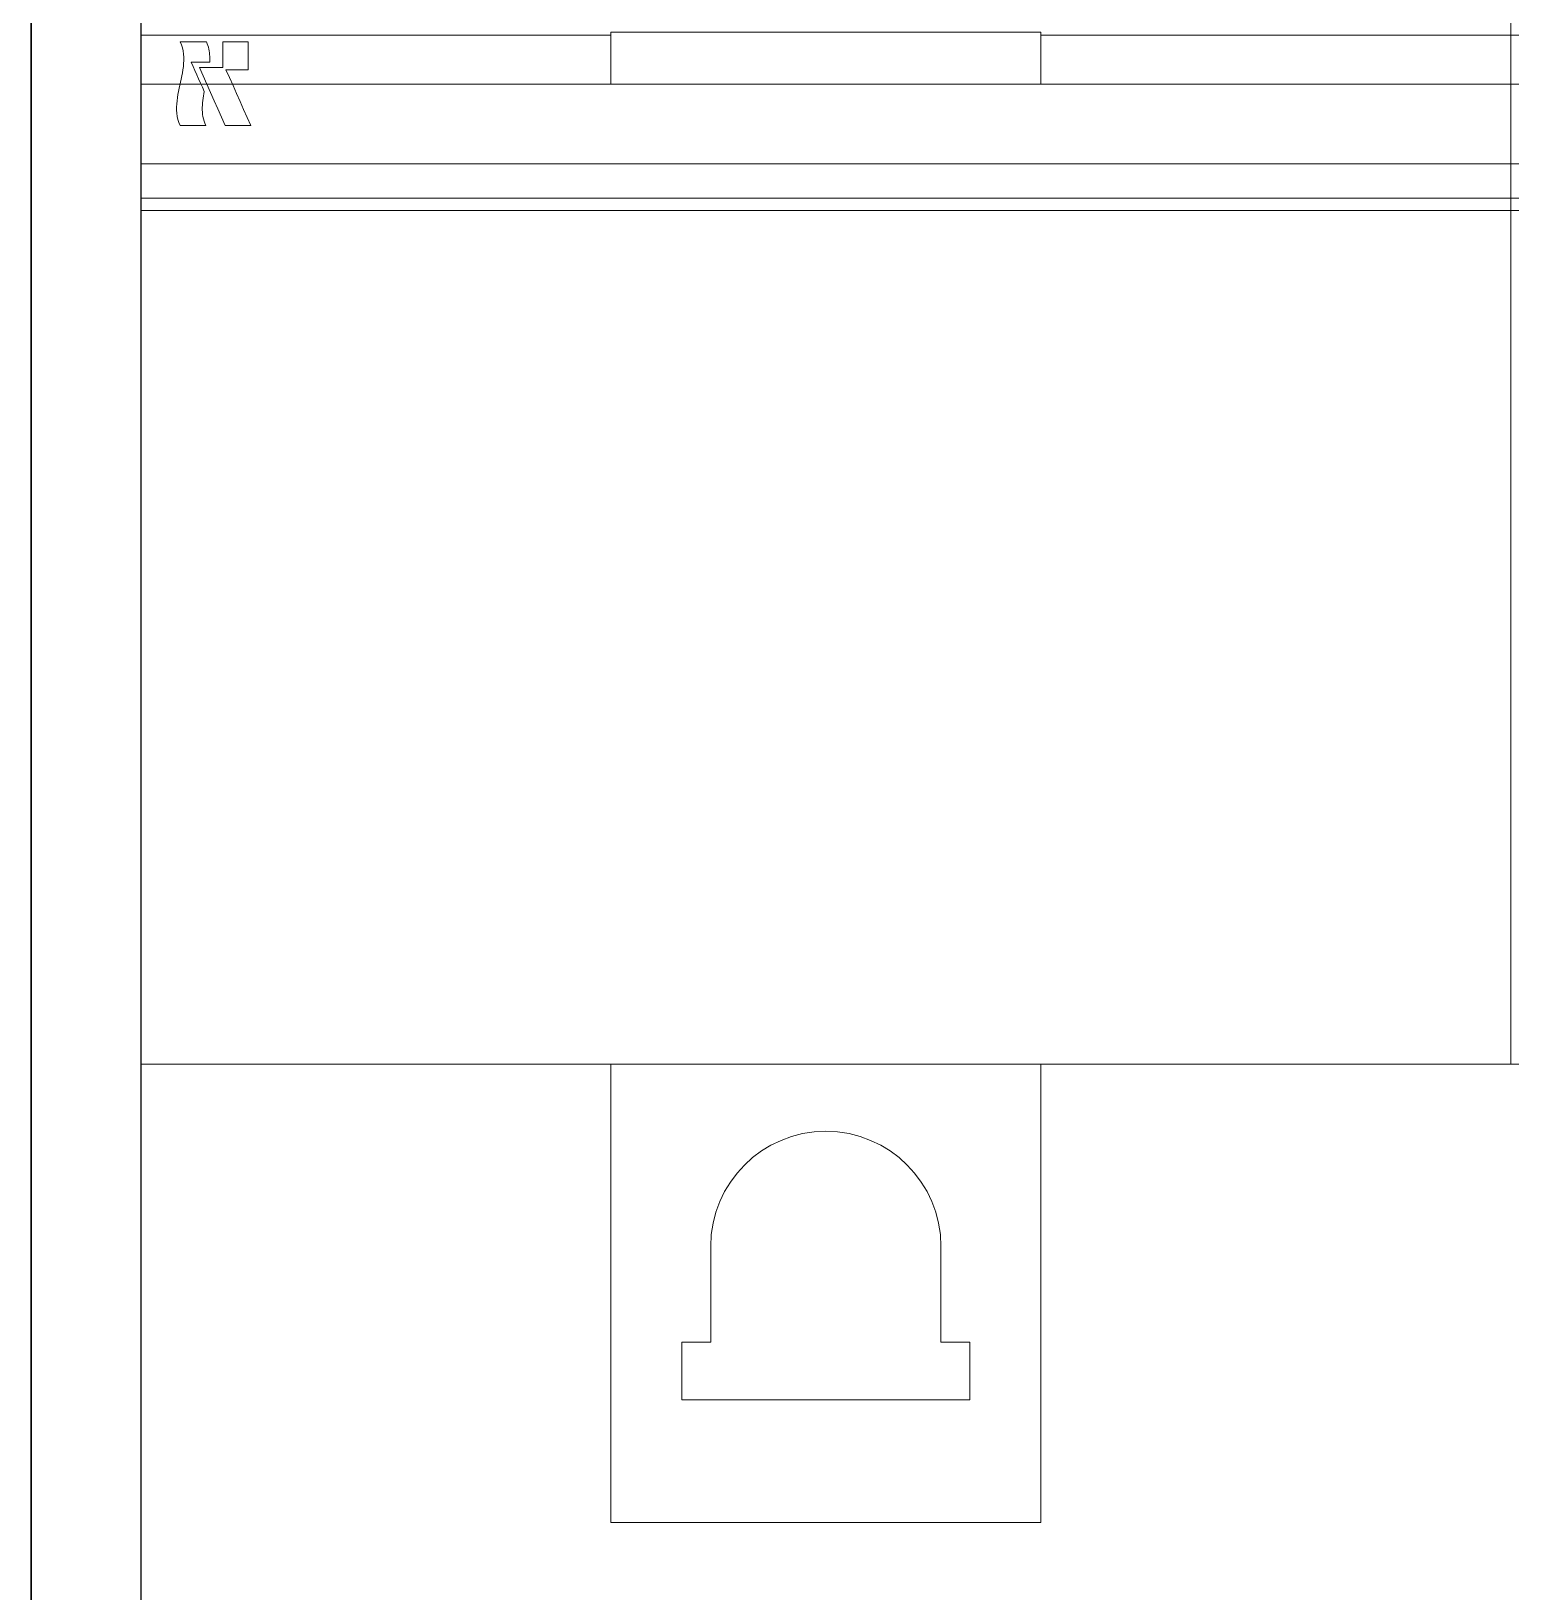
# Model space of a CAD drawing. Header units: millimetres. Extents: x 37984 to 70752, y 14140 to 37584.
# Drawn here: x 45882.48 to 45921.04, y 32565.9 to 32606.58 of the extents above; entities that cross this region are included whole.
import ezdxf

# ---------------------------------------------------------------- set-up
doc = ezdxf.new("R2010")
doc.units = ezdxf.units.MM
doc.set_wipeout_variables(frame=1)
doc.layers.add('! NO PLOT !', color=7, linetype='Continuous', true_color=0xff75dd, plot=False)
doc.layers.add('000-PI-Oprema', color=30, linetype='Continuous', lineweight=5)
doc.layers.add('002-PI-Kabelska kanalica', color=150, linetype='Continuous')

# ---------------------------------------------------------------- blocks, each defined once
blk = doc.blocks.new('F60-47290126')
at = {"layer": '000-PI-Oprema'}
for p, q in [((46629.981, 36073.604), (46629.981, 36071.104)), ((46629.981, 36073.604), (46629.981, 36073.604)), ((46635.981, 36071.104), (46635.981, 36073.604)), ((46635.981, 36073.604), (46635.981, 36073.604)), ((46629.231, 36071.104), (46629.231, 36069.604)), ((46629.981, 36071.104), (46629.231, 36071.104)), ((46629.231, 36071.104), (46629.231, 36071.104)), ((46629.981, 36071.104), (46629.981, 36071.104)), ((46636.731, 36071.104), (46635.981, 36071.104)), ((46635.981, 36071.104), (46635.981, 36071.104)), ((46636.731, 36069.604), (46636.731, 36071.104)), ((46636.731, 36071.104), (46636.731, 36071.104)), ((46629.231, 36069.604), (46636.731, 36069.604)), ((46629.231, 36069.604), (46629.231, 36069.604)), ((46636.731, 36069.604), (46636.731, 36069.604)), ((46627.381, 36066.404), (46638.581, 36066.404)), ((46627.381, 36066.404), (46627.381, 36066.404)), ((46638.581, 36066.404), (46638.581, 36066.404))]:
    blk.add_line(p, q, dxfattribs=at)
blk.add_arc((46632.981, 36073.604), 3, 0, 180, dxfattribs=at)
blk.add_wipeout([(46615.131, 36167.854), (46650.831, 36167.854), (46650.831, 36078.354), (46615.131, 36078.354)]).dxf.layer = '000-PI-Oprema'
for p, q in [((46615.131, 36101.825), (46615.131, 36144.384)), ((46650.831, 36101.825), (46650.831, 36144.384)), ((46615.131, 36105.178), (46627.381, 36105.178)), ((46616.255, 36105.002), (46616.157, 36105.002)), ((46616.157, 36105.002), (46616.188, 36104.925)), ((46616.157, 36105.002), (46616.157, 36105.002)), ((46616.352, 36105.002), (46616.255, 36105.002)), ((46616.45, 36105.002), (46616.352, 36105.002)), ((46616.547, 36105.002), (46616.45, 36105.002)), ((46616.645, 36105.002), (46616.547, 36105.002)), ((46616.743, 36105.002), (46616.645, 36105.002)), ((46616.84, 36105.002), (46616.743, 36105.002)), ((46616.859, 36104.956), (46616.84, 36105.002)), ((46616.84, 36105.002), (46616.84, 36105.002)), ((46617.264, 36105.002), (46617.925, 36105.002)), ((46617.264, 36104.906), (46617.264, 36105.002)), ((46617.264, 36105.002), (46617.264, 36105.002)), ((46617.925, 36105.002), (46617.925, 36104.898)), ((46617.925, 36105.002), (46617.925, 36105.002)), ((46638.581, 36105.259), (46627.381, 36105.259)), ((46627.381, 36105.257), (46638.581, 36105.257)), ((46627.381, 36105.178), (46627.381, 36105.257)), ((46627.381, 36103.899), (46627.381, 36105.178)), ((46638.581, 36105.257), (46638.581, 36105.178)), ((46638.581, 36105.178), (46650.831, 36105.178)), ((46638.581, 36103.899), (46638.581, 36105.178)), ((46616.188, 36104.925), (46616.213, 36104.846)), ((46616.213, 36104.846), (46616.231, 36104.766)), ((46616.231, 36104.766), (46616.242, 36104.684)), ((46616.242, 36104.684), (46616.248, 36104.602)), ((46616.248, 36104.602), (46616.248, 36104.521)), ((46616.875, 36104.91), (46616.859, 36104.956)), ((46616.889, 36104.863), (46616.875, 36104.91)), ((46616.9, 36104.816), (46616.889, 36104.863)), ((46616.91, 36104.768), (46616.9, 36104.816)), ((46616.917, 36104.719), (46616.91, 36104.768)), ((46616.923, 36104.67), (46616.917, 36104.719)), ((46616.926, 36104.621), (46616.923, 36104.67)), ((46616.928, 36104.572), (46616.926, 36104.621)), ((46617.264, 36104.81), (46617.264, 36104.906)), ((46617.264, 36104.715), (46617.264, 36104.81)), ((46617.264, 36104.619), (46617.264, 36104.715)), ((46617.264, 36104.523), (46617.264, 36104.619)), ((46617.925, 36104.898), (46617.925, 36104.795)), ((46617.925, 36104.795), (46617.925, 36104.691)), ((46617.925, 36104.691), (46617.925, 36104.588)), ((46617.925, 36104.588), (46617.925, 36104.485)), ((46616.212, 36104.195), (46616.197, 36104.114)), ((46616.226, 36104.276), (46616.212, 36104.195)), ((46616.237, 36104.357), (46616.226, 36104.276)), ((46616.244, 36104.439), (46616.237, 36104.357)), ((46616.248, 36104.521), (46616.244, 36104.439)), ((46616.491, 36104.365), (46616.442, 36104.474)), ((46616.442, 36104.474), (46616.926, 36104.474)), ((46616.442, 36104.474), (46616.442, 36104.474)), ((46616.539, 36104.256), (46616.491, 36104.365)), ((46616.588, 36104.147), (46616.539, 36104.256)), ((46617.264, 36104.332), (46616.658, 36104.332)), ((46616.658, 36104.332), (46616.754, 36104.117)), ((46616.658, 36104.332), (46616.658, 36104.332)), ((46616.926, 36104.474), (46616.928, 36104.523)), ((46616.926, 36104.474), (46616.926, 36104.474)), ((46616.928, 36104.523), (46616.928, 36104.572)), ((46617.264, 36104.428), (46617.264, 36104.523)), ((46617.264, 36104.332), (46617.264, 36104.428)), ((46617.264, 36104.332), (46617.264, 36104.332)), ((46617.44, 36104.07), (46617.347, 36104.278)), ((46617.925, 36104.278), (46617.347, 36104.278)), ((46617.347, 36104.278), (46617.347, 36104.278)), ((46617.925, 36104.485), (46617.925, 36104.381)), ((46617.925, 36104.381), (46617.925, 36104.278)), ((46617.925, 36104.278), (46617.925, 36104.278)), ((46615.131, 36103.899), (46650.831, 36103.899)), ((46616.128, 36103.792), (46616.111, 36103.712)), ((46616.145, 36103.873), (46616.128, 36103.792)), ((46616.163, 36103.953), (46616.145, 36103.873)), ((46616.18, 36104.033), (46616.163, 36103.953)), ((46616.197, 36104.114), (46616.18, 36104.033)), ((46616.636, 36104.038), (46616.588, 36104.147)), ((46616.684, 36103.929), (46616.636, 36104.038)), ((46616.733, 36103.82), (46616.684, 36103.929)), ((46616.781, 36103.711), (46616.733, 36103.82)), ((46616.754, 36104.117), (46616.849, 36103.901)), ((46616.849, 36103.901), (46616.945, 36103.686)), ((46617.532, 36103.863), (46617.44, 36104.07)), ((46617.624, 36103.655), (46617.532, 36103.863)), ((46627.381, 36103.899), (46638.581, 36103.899)), ((46616.064, 36103.387), (46616.06, 36103.305)), ((46616.072, 36103.469), (46616.064, 36103.387)), ((46616.083, 36103.55), (46616.072, 36103.469)), ((46616.096, 36103.631), (46616.083, 36103.55)), ((46616.111, 36103.712), (46616.096, 36103.631)), ((46616.732, 36103.353), (46616.736, 36103.413)), ((46616.736, 36103.413), (46616.742, 36103.473)), ((46616.742, 36103.473), (46616.75, 36103.533)), ((46616.75, 36103.533), (46616.759, 36103.593)), ((46616.759, 36103.593), (46616.77, 36103.652)), ((46616.77, 36103.652), (46616.781, 36103.711)), ((46616.781, 36103.711), (46616.781, 36103.711)), ((46616.945, 36103.686), (46617.041, 36103.47)), ((46617.041, 36103.47), (46617.136, 36103.255)), ((46617.717, 36103.447), (46617.624, 36103.655)), ((46617.809, 36103.24), (46617.717, 36103.447)), ((46616.06, 36103.305), (46616.06, 36103.223)), ((46616.06, 36103.223), (46616.066, 36103.141)), ((46616.066, 36103.141), (46616.077, 36103.06)), ((46616.077, 36103.06), (46616.095, 36102.98)), ((46616.095, 36102.98), (46616.119, 36102.901)), ((46616.731, 36103.293), (46616.732, 36103.353)), ((46616.731, 36103.232), (46616.731, 36103.293)), ((46616.734, 36103.172), (46616.731, 36103.232)), ((46616.74, 36103.113), (46616.734, 36103.172)), ((46616.749, 36103.054), (46616.74, 36103.113)), ((46616.762, 36102.995), (46616.749, 36103.054)), ((46616.777, 36102.937), (46616.762, 36102.995)), ((46617.136, 36103.255), (46617.232, 36103.04)), ((46617.232, 36103.04), (46617.328, 36102.825)), ((46617.901, 36103.032), (46617.809, 36103.24)), ((46617.993, 36102.825), (46617.901, 36103.032)), ((46616.119, 36102.901), (46616.15, 36102.825)), ((46616.15, 36102.825), (46616.245, 36102.825)), ((46616.15, 36102.825), (46616.15, 36102.825)), ((46616.245, 36102.825), (46616.341, 36102.825)), ((46616.341, 36102.825), (46616.437, 36102.825)), ((46616.437, 36102.825), (46616.532, 36102.825)), ((46616.532, 36102.825), (46616.628, 36102.825)), ((46616.628, 36102.825), (46616.723, 36102.825)), ((46616.723, 36102.825), (46616.819, 36102.825)), ((46616.796, 36102.88), (46616.777, 36102.937)), ((46616.819, 36102.825), (46616.796, 36102.88)), ((46616.819, 36102.825), (46616.819, 36102.825)), ((46617.328, 36102.825), (46617.993, 36102.825)), ((46617.328, 36102.825), (46617.328, 36102.825)), ((46617.993, 36102.825), (46617.993, 36102.825)), ((46615.131, 36101.825), (46650.831, 36101.825)), ((46615.131, 36100.931), (46615.131, 36101.825)), ((46650.831, 36100.931), (46650.831, 36101.825)), ((46615.131, 36100.609), (46615.131, 36100.931)), ((46615.131, 36100.931), (46650.831, 36100.931)), ((46650.831, 36100.609), (46650.831, 36100.931)), ((46615.131, 36100.609), (46615.131, 36078.354)), ((46615.131, 36100.609), (46650.831, 36100.609)), ((46650.831, 36100.609), (46650.831, 36078.354)), ((46615.131, 36078.354), (46650.831, 36078.354)), ((46615.131, 36078.354), (46615.131, 36078.354)), ((46617.558, 36078.354), (46617.558, 36078.354)), ((46617.677, 36078.354), (46617.677, 36078.354)), ((46617.795, 36078.354), (46617.795, 36078.354)), ((46627.381, 36078.354), (46627.381, 36078.354)), ((46627.381, 36066.404), (46627.381, 36078.354)), ((46627.758, 36078.354), (46627.758, 36078.354)), ((46627.876, 36078.354), (46627.876, 36078.354)), ((46627.994, 36078.354), (46627.994, 36078.354)), ((46634.232, 36078.354), (46634.232, 36078.354)), ((46634.35, 36078.354), (46634.35, 36078.354)), ((46634.468, 36078.354), (46634.468, 36078.354)), ((46638.581, 36078.354), (46638.581, 36078.354)), ((46638.581, 36078.354), (46638.581, 36066.404)), ((46644.431, 36078.354), (46644.431, 36078.354)), ((46644.55, 36078.354), (46644.55, 36078.354)), ((46644.668, 36078.354), (46644.668, 36078.354)), ((46650.831, 36078.354), (46650.831, 36078.354))]:
    blk.add_line(p, q, dxfattribs=at)
blk = doc.blocks.new('*U650')
at = {"layer": '002-PI-Kabelska kanalica'}
blk.add_line((20, -100), (20, 70), dxfattribs=at)
blk = doc.blocks.new('spojnica')
at = {"layer": '! NO PLOT !', "transparency": 33554687}
blk.add_line((44861.495, 28809.404), (44861.495, 26919.404), dxfattribs=at)
blk = doc.blocks.new('montažnaa')
at = {"layer": '! NO PLOT !'}
blk.add_line((46568.64, 28809.404), (46568.64, 26919.404), dxfattribs=at)

msp = doc.modelspace()

# ---------------------------------------------------------------- block references
for name, p in [('*U650', (45862.483, 32639.404)), ('F60-47290126', (-729.79, -3498.701))]:
    msp.add_blockref(name, p)

# ---------------------------------------------------------------- next in the draw order: block references
msp.add_blockref('F60-47290126', (-694.09, -3498.701))
at = {"layer": '000-PI-Oprema'}
msp.add_blockref('spojnica', (1023.847, 3900), dxfattribs=at)

# ---------------------------------------------------------------- next in the draw order: block references
msp.add_blockref('montažnaa', (-686.158, 3900), dxfattribs=at)

doc.saveas('drawing.dxf')
